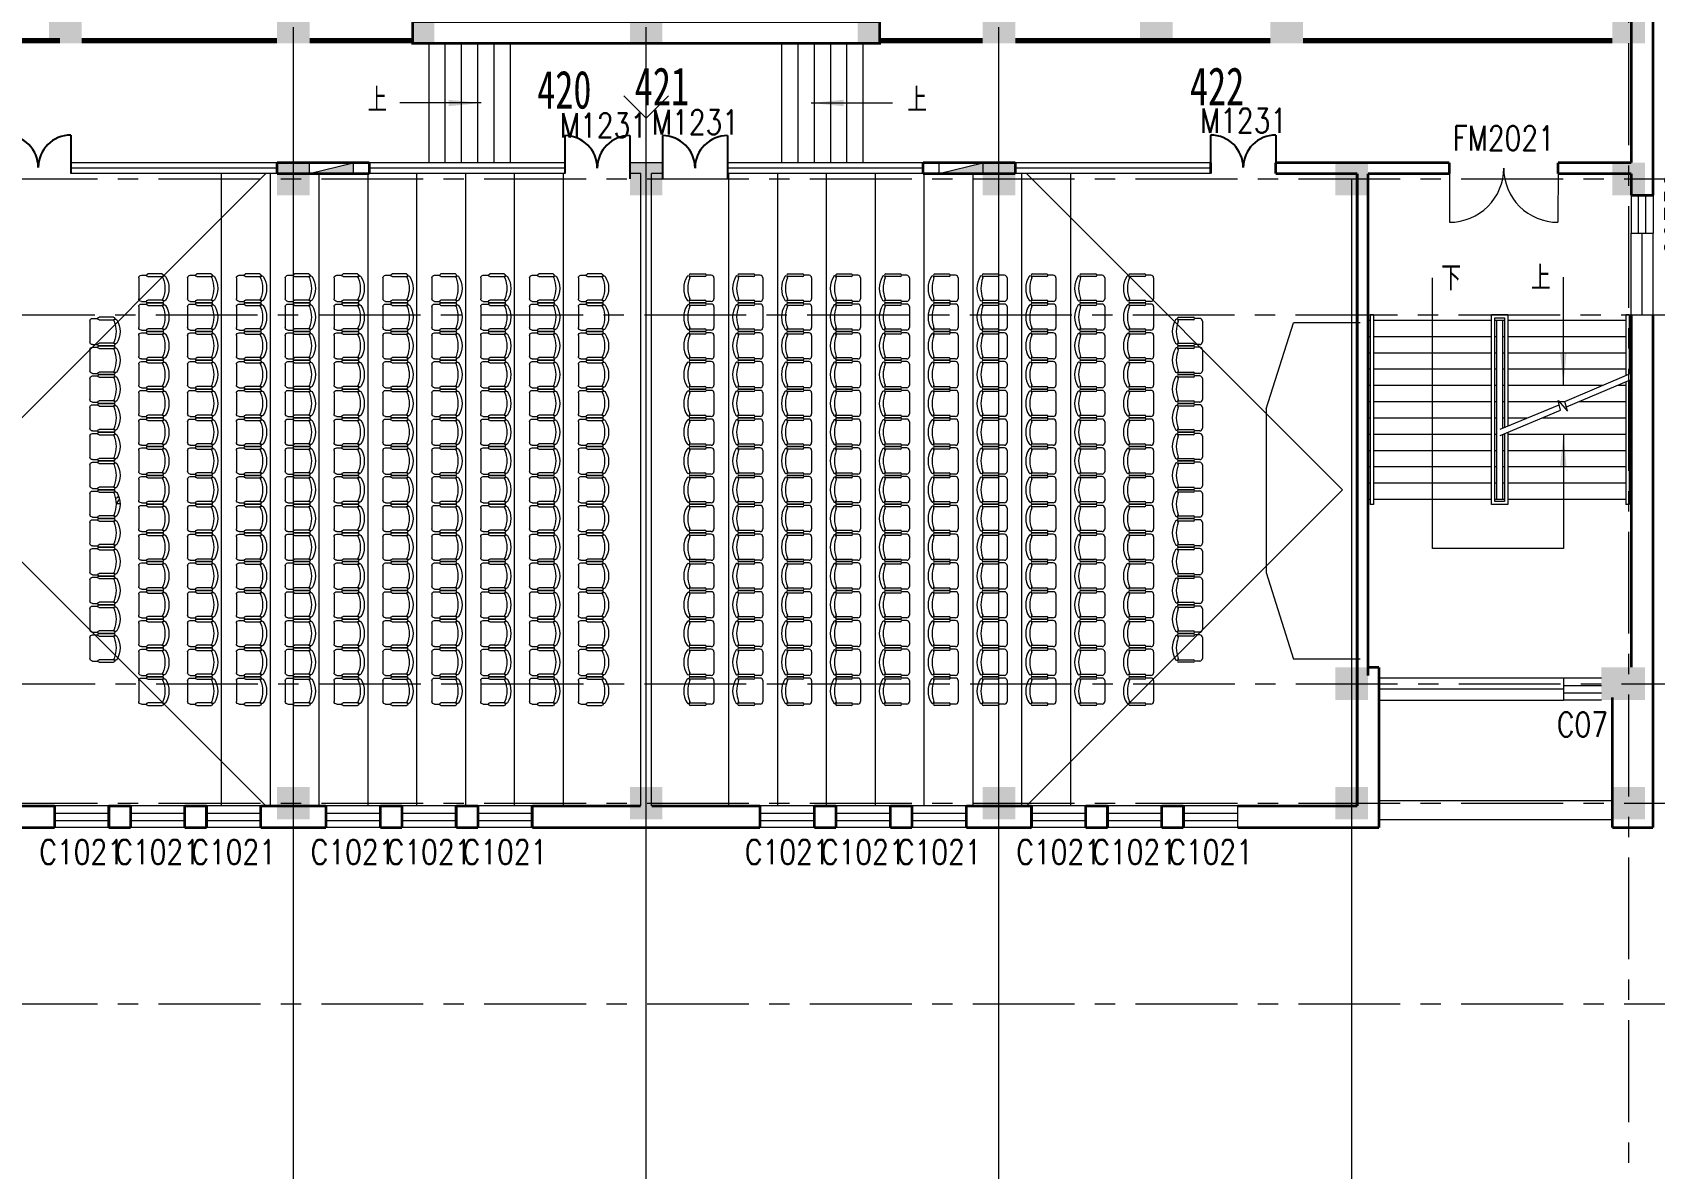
# Model space of a CAD drawing. Extents: x 2719331 to 3465925, y -270324 to -167476.
# Drawn here: x 3243504 to 3273390, y -243150 to -222217 of the extents above; entities that cross this region are included whole.
import ezdxf
from ezdxf.enums import TextEntityAlignment as Align

# ---------------------------------------------------------------- set-up
doc = ezdxf.new("R2010")
doc.units = 0
doc.header["$LTSCALE"] = 1500
doc.header["$MEASUREMENT"] = 0
doc.linetypes.add('CENTER', pattern=[2, 1.25, -0.25, 0.25, -0.25])
doc.linetypes.add('DASH', pattern=[0.35, 0.25, -0.1])
doc.layers.get('0').update_dxf_attribs({"linetype": 'CONTINUOUS', "lineweight": 0})
for name, color, linetype, lineweight in [('COLUMN', 7, 'CONTINUOUS', 5), ('DOTE', 7, 'CENTER', 5), ('LVTRY', 7, 'CONTINUOUS', 5), ('P-S-TEXT', 7, 'CONTINUOUS', 5), ('PUB_DIM', 250, 'CONTINUOUS', 5), ('PUB_TEXT', 7, 'CONTINUOUS', 5), ('STAIR', 7, 'CONTINUOUS', 5), ('U型玻璃', 7, 'CONTINUOUS', 5), ('WALL', 7, 'CONTINUOUS', 5), ('WINDOW', 7, 'CONTINUOUS', 5), ('WINDOW_TEXT', 7, 'CONTINUOUS', 5), ('我的', 7, 'CONTINUOUS', 5), ('消火栓', 7, 'CONTINUOUS', 5), ('防火卷帘', 7, 'CONTINUOUS', 5), ('防火卷帘名称', 7, 'CONTINUOUS', 5)]:
    doc.layers.add(name, color=color, linetype=linetype, lineweight=lineweight)
doc.layers.add('地面', color=250, linetype='CONTINUOUS')
doc.styles.add('_SIMPLEX', font='SIMPLEX.shx', dxfattribs={"width": 0.6})
doc.styles.add('DIM_FONT', font='romans.shx', dxfattribs={"width": 0.6})
doc.styles.add('H1', font='romans.shx', dxfattribs={"width": 1.2, "bigfont": 'hztxt.shx'})
doc.styles.add('HZ4', font='SimSun.ttf', dxfattribs={"width": 0.7, "height": 700})
doc.styles.add('SIMPLEX', font='SIMPLEX.SHX', dxfattribs={"width": 0.6})
doc.styles.get("Standard").update_dxf_attribs({"font": 'SIMHEI.TTF', "height": 1.2})

# ---------------------------------------------------------------- blocks, each defined once
blk = doc.blocks.new('M_C32CXI')
for p, q in [((-188, 275), (87, 275)), ((87, 225), (-188, 225)), ((212, 250), (112, 250)), ((262, 200), (262, -200)), ((-188, -225), (87, -225)), ((87, -275), (-188, -275)), ((212, -250), (112, -250))]:
    blk.add_line(p, q)
for centre, radius, start, end in [((111, 0), 426, 148.1092, 211.8908), ((-227, 210), 28.1, 338.7607, 148.1092), ((314, 0), 552, 158.7607, 201.2393), ((-188, 250), 25, 90, 270), ((87, 250), 25, 270, 90), ((212, 200), 50, 0, 90), ((-227, -210), 28.1, 211.8908, 21.2393), ((-188, -250), 25, 90, 270), ((87, -250), 25, 270, 90), ((212, -200), 50, 270, 0)]:
    blk.add_arc(centre, radius, start, end)
at = {"width": 0.8, "flags": 9}
for tag in ['XSIZE', 'YSIZE']:
    blk.add_attdef(tag, (0, 0), '', height=0.5, dxfattribs=at)
blk = doc.blocks.new('_ARROW')
blk.add_solid([(0, 0), (-1, 0.1), (-1, -0.1)])
blk = doc.blocks.new('_FZH')
blk.add_solid([(0.5, -0.5), (-0.5, -0.5), (0.5, 0.5), (-0.5, 0.5)])
blk = doc.blocks.new('A$C68C06AB7')
at = {"layer": '消火栓'}
blk.add_hatch(color=256, dxfattribs=at).paths.add_polyline_path([(800, 200), (0, 200), (800, 0)])
blk.add_line((0, 200), (800, 0), dxfattribs=at)
blk.add_lwpolyline([(0, 200), (0, 0), (800, 0), (800, 200)], close=True, dxfattribs=at)
blk = doc.blocks.new('_WBLK')
for p, q in [((-0.5, 0.5), (0.5, 0.5)), ((0.5, 0.167), (-0.5, 0.167)), ((0.5, -0.167), (-0.5, -0.167)), ((-0.5, -0.5), (0.5, -0.5))]:
    blk.add_line(p, q)
at = {"layer": 'WINDOW_TEXT', "style": 'SIMPLEX', "flags": 9}
blk.add_attdef('A', text='', height=1, dxfattribs=at).set_placement((0, 1.5), align=Align.MIDDLE)
blk = doc.blocks.new('M_A3PTU')
for p, q in [((-0.5, 0), (-0.499, -0.498)), ((0.5, 0), (0.499, -0.498))]:
    blk.add_line(p, q)
for centre, start, end in [((-0.498, -0.001), 269.885, 0.0763), ((0.498, -0.001), 179.9237, 270.115)]:
    blk.add_arc(centre, 0.498, start, end)

msp = doc.modelspace()

# ---------------------------------------------------------------- linework, layer by layer
at = {"lineweight": 25}
for p, q in [((3244211.5, -224108.5), (3244211.5, -224817.4)), ((3253311.1, -224117.4), (3253311.1, -224817.4)), ((3254511.1, -224117.4), (3254511.1, -224917.4)), ((3255111.1, -224117.4), (3255111.1, -224917.4)), ((3256311.1, -224117.4), (3256311.1, -224917.4)), ((3265211.5, -224108.5), (3265211.5, -224817.4)), ((3266411.5, -224108.5), (3266411.5, -224817.4))]:
    msp.add_line(p, q, dxfattribs=at)
for centre, start, end in [((3243011.5, -224708.5), 0, 90), ((3244211.5, -224708.5), 90, 180), ((3253311.1, -224717.4), 0, 90), ((3254511.1, -224717.4), 90, 180), ((3255111.1, -224717.4), 0, 90), ((3256311.1, -224717.4), 90, 180), ((3265211.5, -224708.5), 0, 90), ((3266411.5, -224708.5), 90, 180)]:
    msp.add_arc(centre, 600, start, end, dxfattribs=at)
at = {"layer": 'DOTE', "lineweight": 0}
for p, q in [((3272911.1, -177417.3), (3272911.1, -243748.6)), ((3212828.6, -224917.4), (3280936.5, -224917.4)), ((3212777.7, -227417.4), (3280936.5, -227417.4)), ((3212781.8, -234217.4), (3280936.5, -234217.4)), ((3212828.6, -236417.4), (3280936.5, -236417.4)), ((3212828.6, -240117.4), (3280936.5, -240117.4))]:
    msp.add_line(p, q, dxfattribs=at)
at = {"layer": 'LVTRY', "lineweight": 0}
for p, q in [((3247803.6, -224817.4), (3241978.6, -230642.4)), ((3246987.7, -236467.4), (3246987.7, -224817.4)), ((3247887.7, -236467.4), (3247887.7, -224817.4)), ((3248787.7, -236467.4), (3248787.7, -224817.4)), ((3249687.7, -236467.4), (3249687.7, -224817.4)), ((3250587.7, -236467.4), (3250587.7, -224817.4)), ((3251487.7, -236467.4), (3251487.7, -224817.4)), ((3252387.7, -236467.4), (3252387.7, -224817.4)), ((3253287.7, -236467.4), (3253287.7, -224817.4)), ((3256334.6, -236467.4), (3256334.6, -224817.4)), ((3257234.6, -236467.4), (3257234.6, -224817.4)), ((3258134.6, -236467.4), (3258134.6, -224817.4)), ((3259034.6, -236467.4), (3259034.6, -224817.4)), ((3259934.6, -236467.4), (3259934.6, -224817.4)), ((3260834.6, -236467.4), (3260834.6, -224817.4)), ((3261734.6, -236467.4), (3261734.6, -224817.4)), ((3261818.7, -224817.4), (3267643.7, -230642.4)), ((3262634.6, -236467.4), (3262634.6, -224817.4)), ((3247803.6, -236467.4), (3241978.6, -230642.4)), ((3261818.7, -236467.4), (3267643.7, -230642.4))]:
    msp.add_line(p, q, dxfattribs=at)
at = {"layer": 'PUB_DIM', "lineweight": 0}
for p, q in [((3254398.6, -223382.5), (3254811.1, -223795)), ((3254811.1, -223795), (3255223.6, -223382.5))]:
    msp.add_line(p, q, dxfattribs=at)
for points in [[(3251770.2, -223517.4), (3250272.4, -223517.4)], [(3257852.1, -223517.4), (3259349.9, -223517.4)], [(3271709.8, -229617.4), (3271709.8, -231727.7), (3269298.8, -231727.7), (3269298.8, -226739.1)], [(3271709.8, -228717.4), (3271709.8, -226725.9)]]:
    msp.add_lwpolyline(points, dxfattribs=at)
at = {"layer": 'STAIR', "lineweight": 0}
for p, q in [((3250811.1, -224617.4), (3250811.1, -222417.4)), ((3251111.1, -224617.4), (3251111.1, -222417.4)), ((3251411.1, -224617.4), (3251411.1, -222417.4)), ((3251711.1, -224617.4), (3251711.1, -222417.4)), ((3252011.1, -224617.4), (3252011.1, -222417.4)), ((3252311.1, -224617.4), (3252311.1, -222417.4)), ((3257311.1, -224617.4), (3257311.1, -222417.4)), ((3257611.1, -224617.4), (3257611.1, -222417.4)), ((3257911.1, -224617.4), (3257911.1, -222417.4)), ((3258211.1, -224617.4), (3258211.1, -222417.4)), ((3258511.1, -224617.4), (3258511.1, -222417.4)), ((3258811.1, -224617.4), (3258811.1, -222417.4)), ((3268151.1, -227417.4), (3268151.1, -230917.4)), ((3268211.1, -227417.4), (3268151.1, -227417.4)), ((3268211.1, -227417.4), (3268211.1, -230917.4)), ((3270386.5, -230917.4), (3270386.5, -227417.4)), ((3270686.5, -227417.4), (3270386.5, -227417.4)), ((3270686.5, -227417.4), (3270686.5, -229468)), ((3272861.5, -227417.4), (3272861.5, -228540.2)), ((3272921.5, -227417.4), (3272861.5, -227417.4)), ((3272921.5, -227417.4), (3272921.5, -228514.7)), ((3268111.1, -227517.4), (3268151.1, -227517.4)), ((3268211.1, -227517.4), (3270386.5, -227517.4)), ((3270446.5, -230857.4), (3270446.5, -227477.4)), ((3270446.5, -227477.4), (3270626.5, -227477.4)), ((3270446.5, -227517.4), (3270626.5, -227517.4)), ((3270486.5, -230817.4), (3270486.5, -227517.4)), ((3270586.5, -227517.4), (3270586.5, -229509.1)), ((3270626.5, -227477.4), (3270626.5, -229492.7)), ((3270686.5, -227517.4), (3272861.5, -227517.4)), ((3272921.5, -227517.4), (3272961.5, -227517.4)), ((3268111.1, -227817.4), (3268151.1, -227817.4)), ((3268211.1, -227817.4), (3270386.5, -227817.4)), ((3270446.5, -227817.4), (3270486.5, -227817.4)), ((3270586.5, -227817.4), (3270626.5, -227817.4)), ((3270686.5, -227817.4), (3272861.5, -227817.4)), ((3272921.5, -227817.4), (3272961.5, -227817.4)), ((3268111.1, -228117.4), (3268151.1, -228117.4)), ((3268211.1, -228117.4), (3270386.5, -228117.4)), ((3270446.5, -228117.4), (3270486.5, -228117.4)), ((3270586.5, -228117.4), (3270626.5, -228117.4)), ((3270686.5, -228117.4), (3272861.5, -228117.4)), ((3272921.5, -228117.4), (3272961.5, -228117.4)), ((3268111.1, -228417.4), (3268151.1, -228417.4)), ((3268211.1, -228417.4), (3270386.5, -228417.4)), ((3270446.5, -228417.4), (3270486.5, -228417.4)), ((3270586.5, -228417.4), (3270626.5, -228417.4)), ((3270686.5, -228417.4), (3272861.5, -228417.4)), ((3271738.9, -229017), (3272961.5, -228497.7)), ((3271764.9, -229117.5), (3272961.5, -228613.3)), ((3272921.5, -228417.4), (3272961.5, -228417.4)), ((3268111.1, -228717.4), (3268151.1, -228717.4)), ((3268211.1, -228717.4), (3270386.5, -228717.4)), ((3270446.5, -228717.4), (3270486.5, -228717.4)), ((3270586.5, -228717.4), (3270626.5, -228717.4)), ((3270686.5, -228717.4), (3272444.2, -228717.4)), ((3272714.4, -228717.4), (3272861.5, -228717.4)), ((3272861.5, -228655.5), (3272861.5, -230917.4)), ((3272921.5, -228630.2), (3272921.5, -230917.4)), ((3272921.5, -228717.4), (3272961.5, -228717.4)), ((3268111.1, -229017.4), (3268151.1, -229017.4)), ((3268211.1, -229017.4), (3270386.5, -229017.4)), ((3270446.5, -229017.4), (3270486.5, -229017.4)), ((3270543.2, -229527), (3271633.1, -229078.1)), ((3270543.2, -229642.4), (3271659, -229178.6)), ((3270586.5, -229017.4), (3270626.5, -229017.4)), ((3270686.5, -229017.4), (3271739, -229017.4)), ((3271612.3, -228997.7), (3271785.6, -229197.9)), ((3271659, -229178.6), (3271612.3, -228997.7)), ((3271785.6, -229197.9), (3271738.9, -229017)), ((3272002.4, -229017.4), (3272861.5, -229017.4)), ((3272921.5, -229017.4), (3272961.5, -229017.4)), ((3268111.1, -229317.4), (3268151.1, -229317.4)), ((3268211.1, -229317.4), (3270386.5, -229317.4)), ((3270446.5, -229317.4), (3270486.5, -229317.4)), ((3270586.5, -229317.4), (3270626.5, -229317.4)), ((3270686.5, -229317.4), (3271052, -229317.4)), ((3271325.1, -229317.4), (3272861.5, -229317.4)), ((3272921.5, -229317.4), (3272961.5, -229317.4)), ((3268111.1, -229617.4), (3268151.1, -229617.4)), ((3268211.1, -229617.4), (3270386.5, -229617.4)), ((3270446.5, -229617.4), (3270486.5, -229617.4)), ((3270586.5, -229624.4), (3270586.5, -230817.4)), ((3270603.3, -229617.4), (3270626.5, -229617.4)), ((3270626.5, -229607.8), (3270626.5, -230857.4)), ((3270686.5, -229582.9), (3270686.5, -230917.4)), ((3270686.5, -229617.4), (3272861.5, -229617.4)), ((3272921.5, -229617.4), (3272961.5, -229617.4)), ((3268111.1, -229917.4), (3268151.1, -229917.4)), ((3268211.1, -229917.4), (3270386.5, -229917.4)), ((3270446.5, -229917.4), (3270486.5, -229917.4)), ((3270586.5, -229917.4), (3270626.5, -229917.4)), ((3270686.5, -229917.4), (3272861.5, -229917.4)), ((3272921.5, -229917.4), (3272961.5, -229917.4)), ((3268111.1, -230217.4), (3268151.1, -230217.4)), ((3268211.1, -230217.4), (3270386.5, -230217.4)), ((3270446.5, -230217.4), (3270486.5, -230217.4)), ((3270586.5, -230217.4), (3270626.5, -230217.4)), ((3270686.5, -230217.4), (3272861.5, -230217.4)), ((3272921.5, -230217.4), (3272961.5, -230217.4)), ((3268111.1, -230517.4), (3268151.1, -230517.4)), ((3268211.1, -230517.4), (3270386.5, -230517.4)), ((3270446.5, -230517.4), (3270486.5, -230517.4)), ((3270586.5, -230517.4), (3270626.5, -230517.4)), ((3270686.5, -230517.4), (3272861.5, -230517.4)), ((3272921.5, -230517.4), (3272961.5, -230517.4)), ((3268111.1, -230817.4), (3268151.1, -230817.4)), ((3268211.1, -230917.4), (3268151.1, -230917.4)), ((3268211.1, -230817.4), (3270386.5, -230817.4)), ((3270686.5, -230917.4), (3270386.5, -230917.4)), ((3270446.5, -230817.4), (3270626.5, -230817.4)), ((3270626.5, -230857.4), (3270446.5, -230857.4)), ((3270686.5, -230817.4), (3272861.5, -230817.4)), ((3272921.5, -230917.4), (3272861.5, -230917.4)), ((3272921.5, -230817.4), (3272961.5, -230817.4))]:
    msp.add_line(p, q, dxfattribs=at)
at = {"layer": 'U型玻璃', "lineweight": 0}
for p, q in [((3244211.5, -224617.4), (3244211.5, -224817.4)), ((3248011.1, -224617.4), (3244211.5, -224617.4)), ((3248011.1, -224717.4), (3244211.5, -224717.4)), ((3253311.1, -224617.4), (3249711.1, -224617.4)), ((3253311.1, -224717.4), (3249711.1, -224717.4)), ((3253311.1, -224817.4), (3253311.1, -224617.4)), ((3256311.1, -224817.4), (3256311.1, -224617.4)), ((3259911.1, -224617.4), (3256311.1, -224617.4)), ((3259911.1, -224717.4), (3256311.1, -224717.4)), ((3265211.5, -224617.4), (3261611.1, -224617.4)), ((3265211.5, -224717.4), (3261611.1, -224717.4)), ((3248011.1, -224817.4), (3244211.5, -224817.4)), ((3253311.1, -224817.4), (3249711.1, -224817.4)), ((3259911.1, -224817.4), (3256311.1, -224817.4)), ((3265211.5, -224817.4), (3261611.1, -224817.4))]:
    msp.add_line(p, q, dxfattribs=at)
at = {"layer": 'U型玻璃', "lineweight": 0, "const_width": 50}
msp.add_lwpolyline([(3265211.5, -224617.4), (3265211.5, -224817.4)], dxfattribs=at)
at = {"layer": 'WALL', "lineweight": 0}
for p, q in [((3255122, -224617.4), (3254511.1, -224617.4)), ((3254511.1, -224817.4), (3254511.1, -224617.4)), ((3255111.1, -224817.4), (3255111.1, -224617.4)), ((3254711.1, -224817.4), (3254511.1, -224817.4)), ((3254711.1, -236467.4), (3254711.1, -224817.4)), ((3255111.1, -224817.4), (3254911.1, -224817.4)), ((3254911.1, -236467.4), (3254911.1, -224817.4)), ((3272961.5, -227417.4), (3273361.5, -227417.4)), ((3266236.9, -229154.1), (3266736.9, -227567.4)), ((3267966.7, -227567.4), (3266736.9, -227567.4)), ((3266236.9, -229154.1), (3266236.9, -232167.4)), ((3266236.9, -232167.4), (3266736.9, -233767.4)), ((3267966.7, -233767.4), (3266736.9, -233767.4)), ((3268311.1, -236367.4), (3272611.3, -236367.4)), ((3265711.1, -236867.4), (3265711.1, -236467.4)), ((3268311.1, -236717.4), (3272611.3, -236717.4))]:
    msp.add_line(p, q, dxfattribs=at)
at = {"layer": 'WALL', "lineweight": 0, "const_width": 50}
msp.add_lwpolyline([(3250511.1, -222417.4), (3259111.1, -222417.4), (3259111.1, -222017.4), (3250511.1, -222017.4)], close=True, dxfattribs=at)
for points in [[(3272961.5, -224617.4), (3272961.5, -221817.4)], [(3273361.5, -225217.4), (3273361.5, -221817.4)], [(3248011.1, -224617.4), (3248011.1, -224817.4)], [(3249711.1, -224617.4), (3248011.1, -224617.4)], [(3249711.1, -224817.4), (3249711.1, -224617.4)], [(3259911.1, -224817.4), (3259911.1, -224617.4)], [(3261611.1, -224617.4), (3259911.1, -224617.4)], [(3261611.1, -224617.4), (3261611.1, -224817.4)], [(3266411.5, -224617.4), (3266411.5, -224817.4)], [(3269611.3, -224617.4), (3266411.5, -224617.4)], [(3269611.3, -224817.4), (3269611.3, -224617.4)], [(3271611.3, -224817.4), (3271611.3, -224617.4)], [(3272961.5, -224617.4), (3271611.3, -224617.4)], [(3249711.1, -224817.4), (3248011.1, -224817.4)], [(3261611.1, -224817.4), (3259911.1, -224817.4)], [(3267911.1, -224817.4), (3266411.5, -224817.4)], [(3267911.1, -224817.4), (3267911.1, -236467.4)], [(3269611.3, -224817.4), (3268111.1, -224817.4)], [(3268111.1, -224817.4), (3268111.1, -234067.4)], [(3272961.5, -224817.4), (3271611.3, -224817.4)], [(3272961.5, -225217.4), (3272961.5, -224817.4)], [(3272961.5, -225217.4), (3273361.5, -225217.4)], [(3272961.5, -233917.4), (3272961.5, -227417.4)], [(3273361.5, -236867.4), (3273361.5, -227417.4)], [(3268111.1, -233917.4), (3268311.1, -233917.4)], [(3268311.1, -233917.4), (3268311.1, -236867.4)], [(3272611.3, -234467.4), (3272611.3, -236867.4)], [(3241761.1, -236467.4), (3243911.1, -236467.4)], [(3243911.1, -236867.4), (3243911.1, -236467.4)], [(3244911.1, -236867.4), (3244911.1, -236467.4)], [(3244911.1, -236467.4), (3245311.1, -236467.4)], [(3245311.1, -236867.4), (3245311.1, -236467.4)], [(3246311.1, -236867.4), (3246311.1, -236467.4)], [(3246311.1, -236467.4), (3246711.1, -236467.4)], [(3246711.1, -236867.4), (3246711.1, -236467.4)], [(3247711.1, -236867.4), (3247711.1, -236467.4)], [(3247711.1, -236467.4), (3248911.1, -236467.4)], [(3248911.1, -236867.4), (3248911.1, -236467.4)], [(3249911.1, -236867.4), (3249911.1, -236467.4)], [(3249911.1, -236467.4), (3250311.1, -236467.4)], [(3250311.1, -236867.4), (3250311.1, -236467.4)], [(3251311.1, -236867.4), (3251311.1, -236467.4)], [(3251311.1, -236467.4), (3251711.1, -236467.4)], [(3251711.1, -236867.4), (3251711.1, -236467.4)], [(3252711.1, -236467.4), (3254711.1, -236467.4)], [(3252711.1, -236867.4), (3252711.1, -236467.4)], [(3254911.1, -236467.4), (3256911.1, -236467.4)], [(3256911.1, -236867.4), (3256911.1, -236467.4)], [(3257911.1, -236867.4), (3257911.1, -236467.4)], [(3257911.1, -236467.4), (3258311.1, -236467.4)], [(3258311.1, -236867.4), (3258311.1, -236467.4)], [(3259311.1, -236867.4), (3259311.1, -236467.4)], [(3259311.1, -236467.4), (3259711.1, -236467.4)], [(3259711.1, -236867.4), (3259711.1, -236467.4)], [(3260711.1, -236867.4), (3260711.1, -236467.4)], [(3260711.1, -236467.4), (3261911.1, -236467.4)], [(3261911.1, -236867.4), (3261911.1, -236467.4)], [(3262911.1, -236867.4), (3262911.1, -236467.4)], [(3262911.1, -236467.4), (3263311.1, -236467.4)], [(3263311.1, -236867.4), (3263311.1, -236467.4)], [(3264311.1, -236867.4), (3264311.1, -236467.4)], [(3264311.1, -236467.4), (3264711.1, -236467.4)], [(3264711.1, -236867.4), (3264711.1, -236467.4)], [(3265711.1, -236467.4), (3267911.1, -236467.4)], [(3243911.1, -236867.4), (3241361.1, -236867.4)], [(3245311.1, -236867.4), (3244911.1, -236867.4)], [(3246711.1, -236867.4), (3246311.1, -236867.4)], [(3248911.1, -236867.4), (3247711.1, -236867.4)], [(3250311.1, -236867.4), (3249911.1, -236867.4)], [(3251711.1, -236867.4), (3251311.1, -236867.4)], [(3256911.1, -236867.4), (3252711.1, -236867.4)], [(3258311.1, -236867.4), (3257911.1, -236867.4)], [(3259711.1, -236867.4), (3259311.1, -236867.4)], [(3261911.1, -236867.4), (3260711.1, -236867.4)], [(3263311.1, -236867.4), (3262911.1, -236867.4)], [(3264711.1, -236867.4), (3264311.1, -236867.4)], [(3268311.1, -236867.4), (3265711.1, -236867.4)], [(3273361.5, -236867.4), (3272611.3, -236867.4)]]:
    msp.add_lwpolyline(points, dxfattribs=at)
at = {"layer": 'WINDOW', "lineweight": 0}
for p, q in [((3272961.5, -225917.4), (3273361.5, -225917.4)), ((3272961.5, -227417.4), (3272961.5, -225917.4)), ((3273161.5, -227417.4), (3273161.5, -225917.4)), ((3273361.5, -227417.4), (3273361.5, -225917.4)), ((3271711.3, -234117.4), (3268311.1, -234117.4)), ((3271711.3, -234117.4), (3271711.3, -234517.4)), ((3271711.3, -234317.4), (3268311.1, -234317.4)), ((3268311.1, -234517.4), (3271711.3, -234517.4))]:
    msp.add_line(p, q, dxfattribs=at)
at = {"layer": '我的', "lineweight": 0}
for p, q in [((3248311.1, -248136.4), (3248311.1, -222117.4)), ((3254811.1, -248136.4), (3254811.1, -222117.4)), ((3261311.1, -248136.4), (3261311.1, -222117.4)), ((3267811.1, -248136.4), (3267811.1, -224917.4))]:
    msp.add_line(p, q, dxfattribs=at)
at = {"layer": '防火卷帘', "linetype": 'DASH', "lineweight": 0, "const_width": 100}
for points in [[(3244011.1, -222367.4), (3242111.1, -222367.4)], [(3248011.1, -222367.4), (3244411.1, -222367.4)], [(3250511.1, -222367.4), (3248611.1, -222367.4)], [(3259111.1, -222367.4), (3261011.1, -222367.4)], [(3261611.1, -222367.4), (3266311.1, -222367.4)], [(3266911.1, -222367.6), (3272611.8, -222367.6)]]:
    msp.add_lwpolyline(points, dxfattribs=at)

# ---------------------------------------------------------------- block references
at = {"layer": 'COLUMN', "lineweight": 0}
for p, xscale, yscale, zscale in [((3244111.1, -222117.4), 600, 600, 600), ((3250711.1, -222217.4), 400, 400, 400), ((3254811.1, -222117.4), 600, 600, 600), ((3258911.1, -222217.4), -400, 400, 400), ((3264211.1, -222117.4), 600, 600, 600), ((3266611.1, -222117.4), 600, 600, 600), ((3272911.5, -222117.4), -600, 600, 600), ((3261311.1, -224917.4), -600, 600, 600), ((3272911.5, -224917.4), -600, 600, 600), ((3261311.1, -236417.4), -600, 600, 600)]:
    msp.add_blockref('_FZH', p, dxfattribs=dict(at, xscale=xscale, yscale=yscale, zscale=zscale))
at = {"layer": 'COLUMN', "lineweight": 0, "yscale": 600, "zscale": 600, "rotation": 359.9999999999999}
for p, xscale in [((3248311.1, -222117.4), 600), ((3261311.1, -222117.4), 600), ((3248311.1, -224917.4), 600), ((3254811.1, -224917.4), 600), ((3267811.1, -224917.4), 600), ((3267811.1, -224917.4), 600), ((3267811.1, -234217.4), 600), ((3272812.3, -234217.4), 800), ((3248311.1, -236417.4), 600), ((3254811.1, -236417.4), 600), ((3267811.1, -236417.4), 600), ((3272912.3, -236417.4), 600)]:
    msp.add_blockref('_FZH', p, dxfattribs=dict(at, xscale=xscale))
at = {"layer": 'LVTRY', "lineweight": 0, "yscale": 0.9636363636363636, "zscale": 0.9636363636363636}
for p, xscale, rotation in [((3245714.7, -226932.4), -0.9636363636363636, 359.9999999998619), ((3246614.7, -226932.4), -0.9636363636363636, 359.9999999998619), ((3247514.7, -226932.4), -0.9636363636363636, 359.9999999998619), ((3248414.7, -226932.4), -0.9636363636363636, 359.9999999998619), ((3249314.7, -226932.4), -0.9636363636363636, 359.9999999998619), ((3250214.7, -226932.4), -0.9636363636363636, 359.9999999998619), ((3251114.7, -226932.4), -0.9636363636363636, 359.9999999998619), ((3252014.7, -226932.4), -0.9636363636363636, 359.9999999998619), ((3252914.7, -226932.4), -0.9636363636363636, 359.9999999998619), ((3253814.7, -226932.4), -0.9636363636363636, 359.9999999998619), ((3255807.6, -226932.4), 0.9636363636363636, 1.381295078317635e-10), ((3256707.6, -226932.4), 0.9636363636363636, 1.381295078317635e-10), ((3257607.6, -226932.4), 0.9636363636363636, 1.381295078317635e-10), ((3258507.6, -226932.4), 0.9636363636363636, 1.381295078317635e-10), ((3259407.6, -226932.4), 0.9636363636363636, 1.381295078317635e-10), ((3260307.6, -226932.4), 0.9636363636363636, 1.381295078317635e-10), ((3261207.6, -226932.4), 0.9636363636363636, 1.381295078317635e-10), ((3262107.6, -226932.4), 0.9636363636363636, 1.381295078317635e-10), ((3263007.6, -226932.4), 0.9636363636363636, 1.381295078317635e-10), ((3263907.6, -226932.4), 0.9636363636363636, 1.381295078317635e-10), ((3245714.7, -227462.4), -0.9636363636363636, 359.9999999998619), ((3246614.7, -227462.4), -0.9636363636363636, 359.9999999998619), ((3247514.7, -227462.4), -0.9636363636363636, 359.9999999998619), ((3248414.7, -227462.4), -0.9636363636363636, 359.9999999998619), ((3249314.7, -227462.4), -0.9636363636363636, 359.9999999998619), ((3250214.7, -227462.4), -0.9636363636363636, 359.9999999998619), ((3251114.7, -227462.4), -0.9636363636363636, 359.9999999998619), ((3252014.7, -227462.4), -0.9636363636363636, 359.9999999998619), ((3252914.7, -227462.4), -0.9636363636363636, 359.9999999998619), ((3253814.7, -227462.4), -0.9636363636363636, 359.9999999998619), ((3255807.6, -227462.4), 0.9636363636363636, 1.381295078317635e-10), ((3256707.6, -227462.4), 0.9636363636363636, 1.381295078317635e-10), ((3257607.6, -227462.4), 0.9636363636363636, 1.381295078317635e-10), ((3258507.6, -227462.4), 0.9636363636363636, 1.381295078317635e-10), ((3259407.6, -227462.4), 0.9636363636363636, 1.381295078317635e-10), ((3260307.6, -227462.4), 0.9636363636363636, 1.381295078317635e-10), ((3261207.6, -227462.4), 0.9636363636363636, 1.381295078317635e-10), ((3262107.6, -227462.4), 0.9636363636363636, 1.381295078317635e-10), ((3263007.6, -227462.4), 0.9636363636363636, 1.381295078317635e-10), ((3263907.6, -227462.4), 0.9636363636363636, 1.381295078317635e-10), ((3244814.7, -227727.4), -0.9636363636363636, 359.9999999998619), ((3245714.7, -227992.4), -0.9636363636363636, 359.9999999998619), ((3246614.7, -227992.4), -0.9636363636363636, 359.9999999998619), ((3247514.7, -227992.4), -0.9636363636363636, 359.9999999998619), ((3248414.7, -227992.4), -0.9636363636363636, 359.9999999998619), ((3249314.7, -227992.4), -0.9636363636363636, 359.9999999998619), ((3250214.7, -227992.4), -0.9636363636363636, 359.9999999998619), ((3251114.7, -227992.4), -0.9636363636363636, 359.9999999998619), ((3252014.7, -227992.4), -0.9636363636363636, 359.9999999998619), ((3252914.7, -227992.4), -0.9636363636363636, 359.9999999998619), ((3253814.7, -227992.4), -0.9636363636363636, 359.9999999998619), ((3255807.6, -227992.4), 0.9636363636363636, 1.381295078317635e-10), ((3256707.6, -227992.4), 0.9636363636363636, 1.381295078317635e-10), ((3257607.6, -227992.4), 0.9636363636363636, 1.381295078317635e-10), ((3258507.6, -227992.4), 0.9636363636363636, 1.381295078317635e-10), ((3259407.6, -227992.4), 0.9636363636363636, 1.381295078317635e-10), ((3260307.6, -227992.4), 0.9636363636363636, 1.381295078317635e-10), ((3261207.6, -227992.4), 0.9636363636363636, 1.381295078317635e-10), ((3262107.6, -227992.4), 0.9636363636363636, 1.381295078317635e-10), ((3263007.6, -227992.4), 0.9636363636363636, 1.381295078317635e-10), ((3263907.6, -227992.4), 0.9636363636363636, 1.381295078317635e-10), ((3264807.6, -227727.4), 0.9636363636363636, 1.381295078317635e-10), ((3244814.7, -228257.4), -0.9636363636363636, 359.9999999998619), ((3264807.6, -228257.4), 0.9636363636363636, 1.381295078317635e-10), ((3245714.7, -228522.4), -0.9636363636363636, 359.9999999998619), ((3246614.7, -228522.4), -0.9636363636363636, 359.9999999998619), ((3247514.7, -228522.4), -0.9636363636363636, 359.9999999998619), ((3248414.7, -228522.4), -0.9636363636363636, 359.9999999998619), ((3249314.7, -228522.4), -0.9636363636363636, 359.9999999998619), ((3250214.7, -228522.4), -0.9636363636363636, 359.9999999998619), ((3251114.7, -228522.4), -0.9636363636363636, 359.9999999998619), ((3252014.7, -228522.4), -0.9636363636363636, 359.9999999998619), ((3252914.7, -228522.4), -0.9636363636363636, 359.9999999998619), ((3253814.7, -228522.4), -0.9636363636363636, 359.9999999998619), ((3255807.6, -228522.4), 0.9636363636363636, 1.381295078317635e-10), ((3256707.6, -228522.4), 0.9636363636363636, 1.381295078317635e-10), ((3257607.6, -228522.4), 0.9636363636363636, 1.381295078317635e-10), ((3258507.6, -228522.4), 0.9636363636363636, 1.381295078317635e-10), ((3259407.6, -228522.4), 0.9636363636363636, 1.381295078317635e-10), ((3260307.6, -228522.4), 0.9636363636363636, 1.381295078317635e-10), ((3261207.6, -228522.4), 0.9636363636363636, 1.381295078317635e-10), ((3262107.6, -228522.4), 0.9636363636363636, 1.381295078317635e-10), ((3263007.6, -228522.4), 0.9636363636363636, 1.381295078317635e-10), ((3263907.6, -228522.4), 0.9636363636363636, 1.381295078317635e-10), ((3244814.7, -228787.4), -0.9636363636363636, 359.9999999998619), ((3264807.6, -228787.4), 0.9636363636363636, 1.381295078317635e-10), ((3245714.7, -229052.4), -0.9636363636363636, 359.9999999998619), ((3246614.7, -229052.4), -0.9636363636363636, 359.9999999998619), ((3247514.7, -229052.4), -0.9636363636363636, 359.9999999998619), ((3248414.7, -229052.4), -0.9636363636363636, 359.9999999998619), ((3249314.7, -229052.4), -0.9636363636363636, 359.9999999998619), ((3250214.7, -229052.4), -0.9636363636363636, 359.9999999998619), ((3251114.7, -229052.4), -0.9636363636363636, 359.9999999998619), ((3252014.7, -229052.4), -0.9636363636363636, 359.9999999998619), ((3252914.7, -229052.4), -0.9636363636363636, 359.9999999998619), ((3253814.7, -229052.4), -0.9636363636363636, 359.9999999998619), ((3255807.6, -229052.4), 0.9636363636363636, 1.381295078317635e-10), ((3256707.6, -229052.4), 0.9636363636363636, 1.381295078317635e-10), ((3257607.6, -229052.4), 0.9636363636363636, 1.381295078317635e-10), ((3258507.6, -229052.4), 0.9636363636363636, 1.381295078317635e-10), ((3259407.6, -229052.4), 0.9636363636363636, 1.381295078317635e-10), ((3260307.6, -229052.4), 0.9636363636363636, 1.381295078317635e-10), ((3261207.6, -229052.4), 0.9636363636363636, 1.381295078317635e-10), ((3262107.6, -229052.4), 0.9636363636363636, 1.381295078317635e-10), ((3263007.6, -229052.4), 0.9636363636363636, 1.381295078317635e-10), ((3263907.6, -229052.4), 0.9636363636363636, 1.381295078317635e-10), ((3244814.7, -229317.4), -0.9636363636363636, 359.9999999998619), ((3264807.6, -229317.4), 0.9636363636363636, 1.381295078317635e-10), ((3245714.7, -229582.4), -0.9636363636363636, 359.9999999998619), ((3246614.7, -229582.4), -0.9636363636363636, 359.9999999998619), ((3247514.7, -229582.4), -0.9636363636363636, 359.9999999998619), ((3248414.7, -229582.4), -0.9636363636363636, 359.9999999998619), ((3249314.7, -229582.4), -0.9636363636363636, 359.9999999998619), ((3250214.7, -229582.4), -0.9636363636363636, 359.9999999998619), ((3251114.7, -229582.4), -0.9636363636363636, 359.9999999998619), ((3252014.7, -229582.4), -0.9636363636363636, 359.9999999998619), ((3252914.7, -229582.4), -0.9636363636363636, 359.9999999998619), ((3253814.7, -229582.4), -0.9636363636363636, 359.9999999998619), ((3255807.6, -229582.4), 0.9636363636363636, 1.381295078317635e-10), ((3256707.6, -229582.4), 0.9636363636363636, 1.381295078317635e-10), ((3257607.6, -229582.4), 0.9636363636363636, 1.381295078317635e-10), ((3258507.6, -229582.4), 0.9636363636363636, 1.381295078317635e-10), ((3259407.6, -229582.4), 0.9636363636363636, 1.381295078317635e-10), ((3260307.6, -229582.4), 0.9636363636363636, 1.381295078317635e-10), ((3261207.6, -229582.4), 0.9636363636363636, 1.381295078317635e-10), ((3262107.6, -229582.4), 0.9636363636363636, 1.381295078317635e-10), ((3263007.6, -229582.4), 0.9636363636363636, 1.381295078317635e-10), ((3263907.6, -229582.4), 0.9636363636363636, 1.381295078317635e-10), ((3244814.7, -229847.4), -0.9636363636363636, 359.9999999998619), ((3264807.6, -229847.4), 0.9636363636363636, 1.381295078317635e-10), ((3244814.7, -230377.4), -0.9636363636363636, 359.9999999998619), ((3245714.7, -230112.4), -0.9636363636363636, 359.9999999998619), ((3246614.7, -230112.4), -0.9636363636363636, 359.9999999998619), ((3247514.7, -230112.4), -0.9636363636363636, 359.9999999998619), ((3248414.7, -230112.4), -0.9636363636363636, 359.9999999998619), ((3249314.7, -230112.4), -0.9636363636363636, 359.9999999998619), ((3250214.7, -230112.4), -0.9636363636363636, 359.9999999998619), ((3251114.7, -230112.4), -0.9636363636363636, 359.9999999998619), ((3252014.7, -230112.4), -0.9636363636363636, 359.9999999998619), ((3252914.7, -230112.4), -0.9636363636363636, 359.9999999998619), ((3253814.7, -230112.4), -0.9636363636363636, 359.9999999998619), ((3255807.6, -230112.4), 0.9636363636363636, 1.381295078317635e-10), ((3256707.6, -230112.4), 0.9636363636363636, 1.381295078317635e-10), ((3257607.6, -230112.4), 0.9636363636363636, 1.381295078317635e-10), ((3258507.6, -230112.4), 0.9636363636363636, 1.381295078317635e-10), ((3259407.6, -230112.4), 0.9636363636363636, 1.381295078317635e-10), ((3260307.6, -230112.4), 0.9636363636363636, 1.381295078317635e-10), ((3261207.6, -230112.4), 0.9636363636363636, 1.381295078317635e-10), ((3262107.6, -230112.4), 0.9636363636363636, 1.381295078317635e-10), ((3263007.6, -230112.4), 0.9636363636363636, 1.381295078317635e-10), ((3263907.6, -230112.4), 0.9636363636363636, 1.381295078317635e-10), ((3264807.6, -230377.4), 0.9636363636363636, 1.381295078317635e-10), ((3245714.7, -230642.4), -0.9636363636363636, 359.9999999998619), ((3246614.7, -230642.4), -0.9636363636363636, 359.9999999998619), ((3247514.7, -230642.4), -0.9636363636363636, 359.9999999998619), ((3248414.7, -230642.4), -0.9636363636363636, 359.9999999998619), ((3249314.7, -230642.4), -0.9636363636363636, 359.9999999998619), ((3250214.7, -230642.4), -0.9636363636363636, 359.9999999998619), ((3251114.7, -230642.4), -0.9636363636363636, 359.9999999998619), ((3252014.7, -230642.4), -0.9636363636363636, 359.9999999998619), ((3252914.7, -230642.4), -0.9636363636363636, 359.9999999998619), ((3253814.7, -230642.4), -0.9636363636363636, 359.9999999998619), ((3255807.6, -230642.4), 0.9636363636363636, 1.381295078317635e-10), ((3256707.6, -230642.4), 0.9636363636363636, 1.381295078317635e-10), ((3257607.6, -230642.4), 0.9636363636363636, 1.381295078317635e-10), ((3258507.6, -230642.4), 0.9636363636363636, 1.381295078317635e-10), ((3259407.6, -230642.4), 0.9636363636363636, 1.381295078317635e-10), ((3260307.6, -230642.4), 0.9636363636363636, 1.381295078317635e-10), ((3261207.6, -230642.4), 0.9636363636363636, 1.381295078317635e-10), ((3262107.6, -230642.4), 0.9636363636363636, 1.381295078317635e-10), ((3263007.6, -230642.4), 0.9636363636363636, 1.381295078317635e-10), ((3263907.6, -230642.4), 0.9636363636363636, 1.381295078317635e-10), ((3244814.7, -230907.4), -0.9636363636363636, 359.9999999998619), ((3264807.6, -230907.4), 0.9636363636363636, 1.381295078317635e-10), ((3245714.7, -231172.4), -0.9636363636363636, 359.9999999998619), ((3246614.7, -231172.4), -0.9636363636363636, 359.9999999998619), ((3247514.7, -231172.4), -0.9636363636363636, 359.9999999998619), ((3248414.7, -231172.4), -0.9636363636363636, 359.9999999998619), ((3249314.7, -231172.4), -0.9636363636363636, 359.9999999998619), ((3250214.7, -231172.4), -0.9636363636363636, 359.9999999998619), ((3251114.7, -231172.4), -0.9636363636363636, 359.9999999998619), ((3252014.7, -231172.4), -0.9636363636363636, 359.9999999998619), ((3252914.7, -231172.4), -0.9636363636363636, 359.9999999998619), ((3253814.7, -231172.4), -0.9636363636363636, 359.9999999998619), ((3255807.6, -231172.4), 0.9636363636363636, 1.381295078317635e-10), ((3256707.6, -231172.4), 0.9636363636363636, 1.381295078317635e-10), ((3257607.6, -231172.4), 0.9636363636363636, 1.381295078317635e-10), ((3258507.6, -231172.4), 0.9636363636363636, 1.381295078317635e-10), ((3259407.6, -231172.4), 0.9636363636363636, 1.381295078317635e-10), ((3260307.6, -231172.4), 0.9636363636363636, 1.381295078317635e-10), ((3261207.6, -231172.4), 0.9636363636363636, 1.381295078317635e-10), ((3262107.6, -231172.4), 0.9636363636363636, 1.381295078317635e-10), ((3263007.6, -231172.4), 0.9636363636363636, 1.381295078317635e-10), ((3263907.6, -231172.4), 0.9636363636363636, 1.381295078317635e-10), ((3244814.7, -231437.4), -0.9636363636363636, 359.9999999998619), ((3264807.6, -231437.4), 0.9636363636363636, 1.381295078317635e-10), ((3245714.7, -231702.4), -0.9636363636363636, 359.9999999998619), ((3246614.7, -231702.4), -0.9636363636363636, 359.9999999998619), ((3247514.7, -231702.4), -0.9636363636363636, 359.9999999998619), ((3248414.7, -231702.4), -0.9636363636363636, 359.9999999998619), ((3249314.7, -231702.4), -0.9636363636363636, 359.9999999998619), ((3250214.7, -231702.4), -0.9636363636363636, 359.9999999998619), ((3251114.7, -231702.4), -0.9636363636363636, 359.9999999998619), ((3252014.7, -231702.4), -0.9636363636363636, 359.9999999998619), ((3252914.7, -231702.4), -0.9636363636363636, 359.9999999998619), ((3253814.7, -231702.4), -0.9636363636363636, 359.9999999998619), ((3255807.6, -231702.4), 0.9636363636363636, 1.381295078317635e-10), ((3256707.6, -231702.4), 0.9636363636363636, 1.381295078317635e-10), ((3257607.6, -231702.4), 0.9636363636363636, 1.381295078317635e-10), ((3258507.6, -231702.4), 0.9636363636363636, 1.381295078317635e-10), ((3259407.6, -231702.4), 0.9636363636363636, 1.381295078317635e-10), ((3260307.6, -231702.4), 0.9636363636363636, 1.381295078317635e-10), ((3261207.6, -231702.4), 0.9636363636363636, 1.381295078317635e-10), ((3262107.6, -231702.4), 0.9636363636363636, 1.381295078317635e-10), ((3263007.6, -231702.4), 0.9636363636363636, 1.381295078317635e-10), ((3263907.6, -231702.4), 0.9636363636363636, 1.381295078317635e-10), ((3244814.7, -231967.4), -0.9636363636363636, 359.9999999998619), ((3264807.6, -231967.4), 0.9636363636363636, 1.381295078317635e-10), ((3245714.7, -232232.4), -0.9636363636363636, 359.9999999998619), ((3246614.7, -232232.4), -0.9636363636363636, 359.9999999998619), ((3247514.7, -232232.4), -0.9636363636363636, 359.9999999998619), ((3248414.7, -232232.4), -0.9636363636363636, 359.9999999998619), ((3249314.7, -232232.4), -0.9636363636363636, 359.9999999998619), ((3250214.7, -232232.4), -0.9636363636363636, 359.9999999998619), ((3251114.7, -232232.4), -0.9636363636363636, 359.9999999998619), ((3252014.7, -232232.4), -0.9636363636363636, 359.9999999998619), ((3252914.7, -232232.4), -0.9636363636363636, 359.9999999998619), ((3253814.7, -232232.4), -0.9636363636363636, 359.9999999998619), ((3255807.6, -232232.4), 0.9636363636363636, 1.381295078317635e-10), ((3256707.6, -232232.4), 0.9636363636363636, 1.381295078317635e-10), ((3257607.6, -232232.4), 0.9636363636363636, 1.381295078317635e-10), ((3258507.6, -232232.4), 0.9636363636363636, 1.381295078317635e-10), ((3259407.6, -232232.4), 0.9636363636363636, 1.381295078317635e-10), ((3260307.6, -232232.4), 0.9636363636363636, 1.381295078317635e-10), ((3261207.6, -232232.4), 0.9636363636363636, 1.381295078317635e-10), ((3262107.6, -232232.4), 0.9636363636363636, 1.381295078317635e-10), ((3263007.6, -232232.4), 0.9636363636363636, 1.381295078317635e-10), ((3263907.6, -232232.4), 0.9636363636363636, 1.381295078317635e-10), ((3244814.7, -232497.4), -0.9636363636363636, 359.9999999998619), ((3245714.7, -232762.4), -0.9636363636363636, 359.9999999998619), ((3246614.7, -232762.4), -0.9636363636363636, 359.9999999998619), ((3247514.7, -232762.4), -0.9636363636363636, 359.9999999998619), ((3248414.7, -232762.4), -0.9636363636363636, 359.9999999998619), ((3249314.7, -232762.4), -0.9636363636363636, 359.9999999998619), ((3250214.7, -232762.4), -0.9636363636363636, 359.9999999998619), ((3251114.7, -232762.4), -0.9636363636363636, 359.9999999998619), ((3252014.7, -232762.4), -0.9636363636363636, 359.9999999998619), ((3252914.7, -232762.4), -0.9636363636363636, 359.9999999998619), ((3253814.7, -232762.4), -0.9636363636363636, 359.9999999998619), ((3255807.6, -232762.4), 0.9636363636363636, 1.381295078317635e-10), ((3256707.6, -232762.4), 0.9636363636363636, 1.381295078317635e-10), ((3257607.6, -232762.4), 0.9636363636363636, 1.381295078317635e-10), ((3258507.6, -232762.4), 0.9636363636363636, 1.381295078317635e-10), ((3259407.6, -232762.4), 0.9636363636363636, 1.381295078317635e-10), ((3260307.6, -232762.4), 0.9636363636363636, 1.381295078317635e-10), ((3261207.6, -232762.4), 0.9636363636363636, 1.381295078317635e-10), ((3262107.6, -232762.4), 0.9636363636363636, 1.381295078317635e-10), ((3263007.6, -232762.4), 0.9636363636363636, 1.381295078317635e-10), ((3263907.6, -232762.4), 0.9636363636363636, 1.381295078317635e-10), ((3264807.6, -232497.4), 0.9636363636363636, 1.381295078317635e-10), ((3244814.7, -233027.4), -0.9636363636363636, 359.9999999998619), ((3264807.6, -233027.4), 0.9636363636363636, 1.381295078317635e-10), ((3245714.7, -233292.4), -0.9636363636363636, 359.9999999998619), ((3246614.7, -233292.4), -0.9636363636363636, 359.9999999998619), ((3247514.7, -233292.4), -0.9636363636363636, 359.9999999998619), ((3248414.7, -233292.4), -0.9636363636363636, 359.9999999998619), ((3249314.7, -233292.4), -0.9636363636363636, 359.9999999998619), ((3250214.7, -233292.4), -0.9636363636363636, 359.9999999998619), ((3251114.7, -233292.4), -0.9636363636363636, 359.9999999998619), ((3252014.7, -233292.4), -0.9636363636363636, 359.9999999998619), ((3252914.7, -233292.4), -0.9636363636363636, 359.9999999998619), ((3253814.7, -233292.4), -0.9636363636363636, 359.9999999998619), ((3255807.6, -233292.4), 0.9636363636363636, 1.381295078317635e-10), ((3256707.6, -233292.4), 0.9636363636363636, 1.381295078317635e-10), ((3257607.6, -233292.4), 0.9636363636363636, 1.381295078317635e-10), ((3258507.6, -233292.4), 0.9636363636363636, 1.381295078317635e-10), ((3259407.6, -233292.4), 0.9636363636363636, 1.381295078317635e-10), ((3260307.6, -233292.4), 0.9636363636363636, 1.381295078317635e-10), ((3261207.6, -233292.4), 0.9636363636363636, 1.381295078317635e-10), ((3262107.6, -233292.4), 0.9636363636363636, 1.381295078317635e-10), ((3263007.6, -233292.4), 0.9636363636363636, 1.381295078317635e-10), ((3263907.6, -233292.4), 0.9636363636363636, 1.381295078317635e-10), ((3244814.7, -233557.4), -0.9636363636363636, 359.9999999998619), ((3264807.6, -233557.4), 0.9636363636363636, 1.381295078317635e-10), ((3245714.7, -233822.4), -0.9636363636363636, 359.9999999998619), ((3246614.7, -233822.4), -0.9636363636363636, 359.9999999998619), ((3247514.7, -233822.4), -0.9636363636363636, 359.9999999998619), ((3248414.7, -233822.4), -0.9636363636363636, 359.9999999998619), ((3249314.7, -233822.4), -0.9636363636363636, 359.9999999998619), ((3250214.7, -233822.4), -0.9636363636363636, 359.9999999998619), ((3251114.7, -233822.4), -0.9636363636363636, 359.9999999998619), ((3252014.7, -233822.4), -0.9636363636363636, 359.9999999998619), ((3252914.7, -233822.4), -0.9636363636363636, 359.9999999998619), ((3253814.7, -233822.4), -0.9636363636363636, 359.9999999998619), ((3255807.6, -233822.4), 0.9636363636363636, 1.381295078317635e-10), ((3256707.6, -233822.4), 0.9636363636363636, 1.381295078317635e-10), ((3257607.6, -233822.4), 0.9636363636363636, 1.381295078317635e-10), ((3258507.6, -233822.4), 0.9636363636363636, 1.381295078317635e-10), ((3259407.6, -233822.4), 0.9636363636363636, 1.381295078317635e-10), ((3260307.6, -233822.4), 0.9636363636363636, 1.381295078317635e-10), ((3261207.6, -233822.4), 0.9636363636363636, 1.381295078317635e-10), ((3262107.6, -233822.4), 0.9636363636363636, 1.381295078317635e-10), ((3263007.6, -233822.4), 0.9636363636363636, 1.381295078317635e-10), ((3263907.6, -233822.4), 0.9636363636363636, 1.381295078317635e-10), ((3245714.7, -234352.4), -0.9636363636363636, 359.9999999998619), ((3246614.7, -234352.4), -0.9636363636363636, 359.9999999998619), ((3247514.7, -234352.4), -0.9636363636363636, 359.9999999998619), ((3248414.7, -234352.4), -0.9636363636363636, 359.9999999998619), ((3249314.7, -234352.4), -0.9636363636363636, 359.9999999998619), ((3250214.7, -234352.4), -0.9636363636363636, 359.9999999998619), ((3251114.7, -234352.4), -0.9636363636363636, 359.9999999998619), ((3252014.7, -234352.4), -0.9636363636363636, 359.9999999998619), ((3252914.7, -234352.4), -0.9636363636363636, 359.9999999998619), ((3253814.7, -234352.4), -0.9636363636363636, 359.9999999998619), ((3255807.6, -234352.4), 0.9636363636363636, 1.381295078317635e-10), ((3256707.6, -234352.4), 0.9636363636363636, 1.381295078317635e-10), ((3257607.6, -234352.4), 0.9636363636363636, 1.381295078317635e-10), ((3258507.6, -234352.4), 0.9636363636363636, 1.381295078317635e-10), ((3259407.6, -234352.4), 0.9636363636363636, 1.381295078317635e-10), ((3260307.6, -234352.4), 0.9636363636363636, 1.381295078317635e-10), ((3261207.6, -234352.4), 0.9636363636363636, 1.381295078317635e-10), ((3262107.6, -234352.4), 0.9636363636363636, 1.381295078317635e-10), ((3263007.6, -234352.4), 0.9636363636363636, 1.381295078317635e-10), ((3263907.6, -234352.4), 0.9636363636363636, 1.381295078317635e-10)]:
    msp.add_blockref('M_C32CXI', p, dxfattribs=dict(at, xscale=xscale, rotation=rotation))
at = {"layer": 'PUB_DIM', "lineweight": 0, "yscale": 600, "zscale": 600}
for p, xscale in [((3251770.2, -223517.4), 600), ((3257852.1, -223517.4), -600)]:
    msp.add_blockref('_ARROW', p, dxfattribs=dict(at, xscale=xscale))
at = {"layer": 'PUB_DIM', "lineweight": 0, "xscale": 600, "yscale": 600, "zscale": 600}
for p, rotation in [((3271709.8, -228717.4), 270), ((3271709.8, -229617.4), 90)]:
    msp.add_blockref('_ARROW', p, dxfattribs=dict(at, rotation=rotation))
at = {"layer": 'WINDOW', "lineweight": 0}
ref = msp.add_blockref('M_A3PTU', (3270611.3, -224717.4), dxfattribs=dict(at, xscale=2000, yscale=2000, zscale=2000))
ref.add_attrib('A', 'FM2021', dxfattribs={"layer": 'WINDOW_TEXT', "height": 450, "style": '_SIMPLEX', "width": 0.8, "flags": 8}).set_placement((3270611.3, -224164.7, -360295.4), align=Align.MIDDLE)
ref = msp.add_blockref('_WBLK', (3273161.5, -225567.4), dxfattribs=dict(at, xscale=700, yscale=400.0003473805263, zscale=700, rotation=269.999999925))
ref.add_attrib('A', 'C0730', dxfattribs={"layer": 'WINDOW_TEXT', "height": 450, "rotation": 90, "style": '_SIMPLEX', "width": 0.8, "flags": 8}).set_placement((3273811.5, -225567.4), align=Align.MIDDLE)
ref = msp.add_blockref('_WBLK', (3272061.3, -234317.4), dxfattribs=dict(at, xscale=700, yscale=400.0000000068685, zscale=700, rotation=180))
ref.add_attrib('A', 'C07', dxfattribs={"layer": 'WINDOW_TEXT', "height": 450, "style": '_SIMPLEX', "width": 0.8, "flags": 8}).set_placement((3272061.3, -234967.4), align=Align.MIDDLE)
ref = msp.add_blockref('_WBLK', (3244411.1, -236667.4), dxfattribs=dict(at, xscale=1000, yscale=399.9999999678111, zscale=1000, rotation=180))
ref.add_attrib('A', 'C1021', dxfattribs={"layer": 'WINDOW_TEXT', "height": 450, "style": '_SIMPLEX', "width": 0.8, "flags": 8}).set_placement((3244411.1, -237317.4), align=Align.MIDDLE)
ref = msp.add_blockref('_WBLK', (3245811.1, -236667.4), dxfattribs=dict(at, xscale=1000, yscale=399.9999999678111, zscale=1000, rotation=180))
ref.add_attrib('A', 'C1021', dxfattribs={"layer": 'WINDOW_TEXT', "height": 450, "style": '_SIMPLEX', "width": 0.8, "flags": 8}).set_placement((3245811.1, -237317.4), align=Align.MIDDLE)
ref = msp.add_blockref('_WBLK', (3247211.1, -236667.4), dxfattribs=dict(at, xscale=1000, yscale=399.9999999678111, zscale=1000, rotation=180))
ref.add_attrib('A', 'C1021', dxfattribs={"layer": 'WINDOW_TEXT', "height": 450, "style": '_SIMPLEX', "width": 0.8, "flags": 8}).set_placement((3247211.1, -237317.4), align=Align.MIDDLE)
ref = msp.add_blockref('_WBLK', (3249411.1, -236667.4), dxfattribs=dict(at, xscale=1000, yscale=399.9999999678111, zscale=1000, rotation=180))
ref.add_attrib('A', 'C1021', dxfattribs={"layer": 'WINDOW_TEXT', "height": 450, "style": '_SIMPLEX', "width": 0.8, "flags": 8}).set_placement((3249411.1, -237317.4), align=Align.MIDDLE)
ref = msp.add_blockref('_WBLK', (3250811.1, -236667.4), dxfattribs=dict(at, xscale=1000, yscale=399.9999999678111, zscale=1000, rotation=180))
ref.add_attrib('A', 'C1021', dxfattribs={"layer": 'WINDOW_TEXT', "height": 450, "style": '_SIMPLEX', "width": 0.8, "flags": 8}).set_placement((3250811.1, -237317.4), align=Align.MIDDLE)
ref = msp.add_blockref('_WBLK', (3252211.1, -236667.4), dxfattribs=dict(at, xscale=1000, yscale=399.9999999678111, zscale=1000, rotation=180))
ref.add_attrib('A', 'C1021', dxfattribs={"layer": 'WINDOW_TEXT', "height": 450, "style": '_SIMPLEX', "width": 0.8, "flags": 8}).set_placement((3252211.1, -237317.4), align=Align.MIDDLE)
ref = msp.add_blockref('_WBLK', (3257411.1, -236667.4), dxfattribs=dict(at, xscale=1000, yscale=399.9999999678111, zscale=1000, rotation=180))
ref.add_attrib('A', 'C1021', dxfattribs={"layer": 'WINDOW_TEXT', "height": 450, "style": '_SIMPLEX', "width": 0.8, "flags": 8}).set_placement((3257411.1, -237317.4), align=Align.MIDDLE)
ref = msp.add_blockref('_WBLK', (3258811.1, -236667.4), dxfattribs=dict(at, xscale=1000, yscale=399.9999999678111, zscale=1000, rotation=180))
ref.add_attrib('A', 'C1021', dxfattribs={"layer": 'WINDOW_TEXT', "height": 450, "style": '_SIMPLEX', "width": 0.8, "flags": 8}).set_placement((3258811.1, -237317.4), align=Align.MIDDLE)
ref = msp.add_blockref('_WBLK', (3260211.1, -236667.4), dxfattribs=dict(at, xscale=1000, yscale=399.9999999678111, zscale=1000, rotation=180))
ref.add_attrib('A', 'C1021', dxfattribs={"layer": 'WINDOW_TEXT', "height": 450, "style": '_SIMPLEX', "width": 0.8, "flags": 8}).set_placement((3260211.1, -237317.4), align=Align.MIDDLE)
ref = msp.add_blockref('_WBLK', (3262411.1, -236667.4), dxfattribs=dict(at, xscale=1000, yscale=399.9999999678111, zscale=1000, rotation=180))
ref.add_attrib('A', 'C1021', dxfattribs={"layer": 'WINDOW_TEXT', "height": 450, "style": '_SIMPLEX', "width": 0.8, "flags": 8}).set_placement((3262411.1, -237317.4), align=Align.MIDDLE)
ref = msp.add_blockref('_WBLK', (3263811.1, -236667.4), dxfattribs=dict(at, xscale=1000, yscale=399.9999999678111, zscale=1000, rotation=180))
ref.add_attrib('A', 'C1021', dxfattribs={"layer": 'WINDOW_TEXT', "height": 450, "style": '_SIMPLEX', "width": 0.8, "flags": 8}).set_placement((3263811.1, -237317.4), align=Align.MIDDLE)
ref = msp.add_blockref('_WBLK', (3265211.1, -236667.4), dxfattribs=dict(at, xscale=1000, yscale=399.9999999678111, zscale=1000, rotation=180))
ref.add_attrib('A', 'C1021', dxfattribs={"layer": 'WINDOW_TEXT', "height": 450, "style": '_SIMPLEX', "width": 0.8, "flags": 8}).set_placement((3265211.1, -237317.4), align=Align.MIDDLE)
at = {"layer": '消火栓', "lineweight": 0, "xscale": -1, "rotation": 180}
for p in [(3248611.1, -224617.4), (3260211.1, -224617.4)]:
    msp.add_blockref('A$C68C06AB7', p, dxfattribs=at)

# ---------------------------------------------------------------- texts
at = {"layer": 'P-S-TEXT', "lineweight": 0, "style": 'H1', "width": 0.8}
msp.add_text('上', height=450, dxfattribs=at).set_placement((3249678.3, -223685.3))
for s, p in [('上', (3259623.7, -223685.3)), ('下', (3269463.1, -226967.1)), ('上', (3271112.9, -226967.1))]:
    msp.add_text(s, height=450, rotation=360, dxfattribs=at).set_placement(p)
at = {"layer": 'PUB_TEXT', "lineweight": 0, "insert": (3245118.9, -230774.7), "char_height": 120, "width": 491, "attachment_point": 3, "style": 'DIM_FONT'}
msp.add_mtext('2', dxfattribs=at)
at = {"layer": '地面', "lineweight": 25, "char_height": 700, "width": 2451.47, "attachment_point": 1, "style": 'HZ4'}
for s, insert in [('{\\C0;420}', (3252803.5, -222920.3)), ('{\\C0;421}', (3254600.8, -222859.8)), ('{\\C0;422}', (3264829.9, -222858.6))]:
    msp.add_mtext(s, dxfattribs=dict(at, insert=insert))
at = {"layer": '防火卷帘名称', "lineweight": 0, "style": '_SIMPLEX', "width": 0.8}
for p in [(3253222.9, -224155), (3254917.7, -224095), (3265016.6, -224067)]:
    msp.add_text('M1231', height=450, dxfattribs=at).set_placement(p)

doc.saveas('drawing.dxf')
